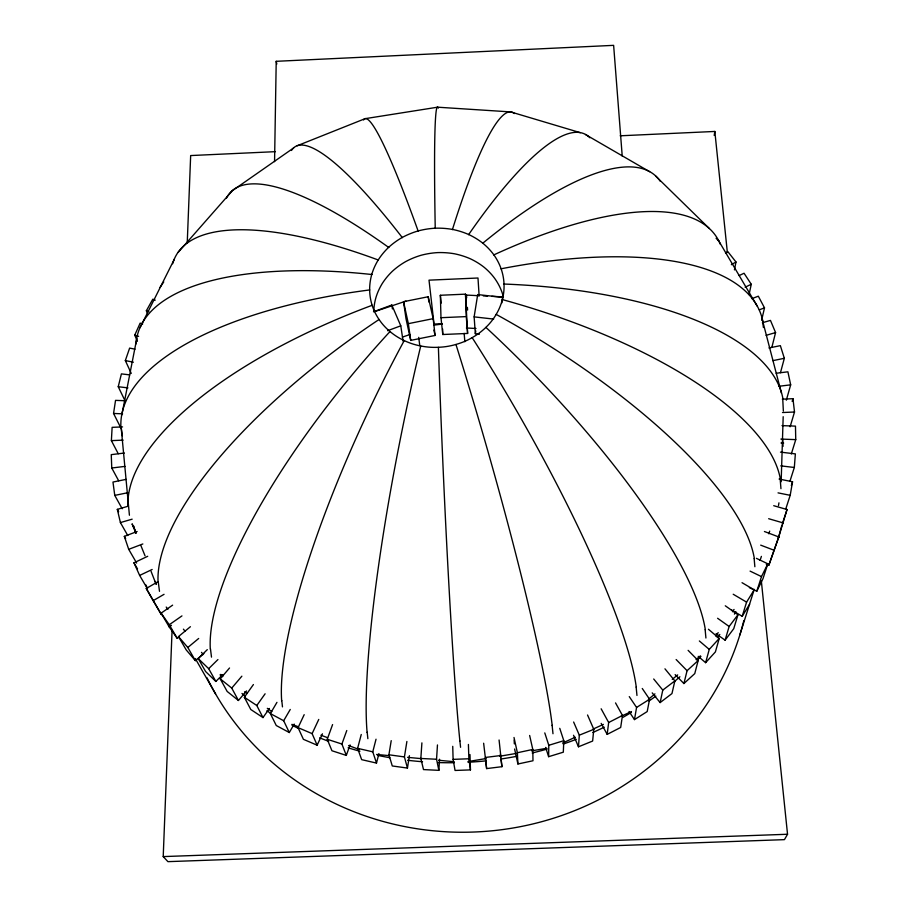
<?xml version="1.0" encoding="UTF-8"?>
<svg xmlns="http://www.w3.org/2000/svg" width="907" height="907" viewBox="0 0 907 907"><rect width="100%" height="100%" fill="white"/><g stroke="black" fill="none" stroke-linecap="round" stroke-linejoin="round"><path stroke-width="1.36" d="M559.755 728.321L563.803 740.69L563.315 752.186L548.633 756.687L548.792 745.293L544.778 732.901M274.56 161.65L276.216 61.313L613.631 45.35L622.225 156.072M781.165 481.742L783.183 416.71M783.353 411.052L782.741 399.046M761.313 580.741L787.537 834.259L784.442 839.644L167.931 861.65L163.215 856.593L172.069 630.456M187.227 243.189L190.663 155.562L275.433 151.662M118.25 453.738L111.38 440.632L112.128 427.344L122.558 426.914M421.902 742.878L420.837 758.467L423.501 769.578L438.863 770.349L436.55 759.25L437.469 744.953M438.863 770.349L439.566 759.227M587.543 714.999L593.79 729.319L592.634 741.042L578.485 746.79L579.312 735.18L573.632 722.017M789.872 481.458L794.328 467.479L795.36 453.885L780.485 452.128M465.756 303.267L466.436 295.081L479.111 295.705M615.536 702.914L622.463 715.453L620.683 727.459L607.18 734.375L608.665 722.516L601.148 708.798M120.96 428.149L113.556 413.467L115.54 400.372L125.427 400.747M501.809 302.949L502.671 297.36L477.706 294.571L474.134 316.872L475.336 333.719L479.44 334.184M714.217 135.438L714.829 131.447L620.173 135.801M475.336 333.719L475.778 330.964M391.223 740.645L388.91 754.783L392.278 765.962L407.447 768.07L409.408 755.667M407.447 768.07L404.42 756.926L406.892 741.472M642.258 688.481L649.571 699.252L647.201 711.564L634.481 719.591L636.567 707.437L629.265 696.621M785.859 508.702L790.19 495.324L792.548 481.764L779.079 479.043M734.443 269.889L735.985 261.987L727.833 251.636L725.521 252.974M121.821 414.93L136.821 338.413M652.212 692.869L660.126 702.596L662.779 690.102L674.876 680.885L664.956 668.822M749.046 294.628L751.268 284.276L744.057 273.245L739.16 275.569M674.876 680.885L671.962 693.56L660.126 702.596M761.653 320.103L764.51 307.858L758.32 296.204L751.858 298.652M675.148 674.593L683.901 683.561L687.075 670.692L698.163 660.534L688.118 650.353M124.905 400.509L118.239 386.722L121.402 373.888L129.701 374.874M771.88 347.268L775.576 332.586L770.462 320.398L762.379 322.733M361.247 734.5L357.619 748.366L361.655 759.658L376.496 763.07L378.922 753.604M376.496 763.07L372.777 751.835L376.031 739.205M698.163 660.534L694.762 673.595L683.901 683.561M780.473 372.675L784.34 358.299L780.36 345.646L768.943 347.982M698.231 656.351L705.612 662.688L709.251 649.412L719.24 638.426L708.446 629.254M781.868 525.334L778.251 538.531L787.027 509.53L773.716 505.698M786.335 400.168L790.677 384.84L787.9 371.813L776.165 373.253M719.24 638.426L715.396 651.906L705.612 662.688M792.174 401.416L792.967 398.706L782.322 399.148M716.065 633.732L725.09 640.183L729.137 626.488L737.958 614.776L725.283 605.785M790.122 426.778L794.509 412.016L792.967 398.706M737.958 614.776L733.74 628.698L725.09 640.183M791.301 454.01L795.745 439.634L795.473 426.131L782.015 425.621M731.484 609.946L742.198 616.295L746.586 602.135L754.182 589.822L742.039 582.691M739.795 635.093L754.25 589.369M749.363 587.623L756.801 591.228L761.495 576.603L767.81 563.803L756.427 558.349M791.335 485.517L792.548 481.764M767.81 563.803L763.002 578.643L756.801 591.228M766.279 564.245L768.841 565.22L778.773 536.955L764.431 531.513M782.299 524.019L787.027 509.53M778.773 536.955L768.841 565.22M760.089 560.367L761.392 556.388M768.83 533.792L769.703 531.128M131.254 373.401L125.336 360.578L129.633 348.095L135.007 349.172M332.586 724.58L327.246 739.284L331.939 750.747L346.304 755.406L350.068 744.896M346.304 755.406L341.916 744.035L346.78 730.532M137.422 341.315L134.735 335.193L140.131 323.153L142.716 323.901M304.185 714.671L298.074 727.641L303.392 739.318L317.144 745.191L322.45 733.808M317.144 745.191L312.121 733.627L318.765 719.432M140.052 327.665L174.371 259.164M147.388 313.244L146.356 310.75L152.784 299.219L155.256 300.149M276.952 702.347L270.354 713.582L276.261 725.521L289.299 732.539L294.197 724.092M289.299 732.539L283.676 720.736L290.251 709.455M742.198 616.295L749.636 604.198M160.051 287.383L163.759 281.907M715.804 636.102L718.185 632.621M732.459 611.76L734.046 609.447M253.416 684.547L244.346 697.268L250.785 709.501L262.985 717.584L269.413 708.48M262.985 717.584L256.794 705.499L265.105 693.798M229.528 667.994L220.231 678.855L227.158 691.44L238.439 700.487L246.534 690.941M238.439 700.487L231.739 688.084L241.863 676.18M178.248 252.271L232.385 190.674L293.619 147.966M207.295 649.639L198.225 658.561L205.594 671.509L215.843 681.44L222.737 674.604M215.843 681.44L208.678 668.674L217.929 659.559M190.413 626.703L178.475 636.589L186.218 649.922L195.379 660.647L203.871 653.55M648.46 699.286L654.945 693.866M672.257 679.411L677.665 674.899M696.054 659.548L700.374 655.931M195.379 660.647L187.817 647.496L198.678 638.471M172.625 605.15L161.117 613.143L169.19 626.907L177.194 638.301L179.45 636.714M177.194 638.301L169.28 624.742L181.956 615.898M169.19 626.907L171.434 625.331M636.567 707.437L649.571 699.252M157.104 582.192L146.265 588.473L161.401 614.629L153.192 600.638L164.054 594.323M731.348 264.685L735.985 261.987M608.665 722.516L622.463 715.453M147.376 588.654L139.644 575.423L133.975 562.805L147.716 556.286M139.644 575.423L152.161 569.471M745.123 287.202L751.268 284.276M562.544 743.06L575.299 737.221M593.167 729.058L603.382 724.387M621.238 716.213L631.453 711.553M579.312 735.18L593.79 729.319M297.201 145.744L365.09 118.67L437.593 107.196L510.709 111.912L580.367 132.694M137.138 531.502L124.327 536.354L128.703 549.325L142.83 543.962M759.329 309.82L764.51 307.858M387.629 330.704L400.781 325.817L391.813 305.024L373.491 311.804M402.425 337.075L410.191 334.456M375.283 311.384L405.973 301.113M548.792 745.293L563.803 740.69M127.785 535.549L120.404 522.579L117.32 509.36L127.74 506.344M120.404 522.579L132.161 519.167M766.109 335.329L775.576 332.586M532.794 749.443L532.987 760.758L517.92 763.989L517.387 752.742L532.794 749.443L529.643 735.475M126.107 479.372L112.967 482.048L114.758 495.392L122.196 508.748M114.758 495.392L127.932 492.694M772.877 360.646L784.34 358.299M410.724 340.386L435.088 335.454L433.161 318.652L428.229 296.736L403.558 301.702L406.007 318.708L410.724 340.386L408.343 323.663L403.558 301.702M408.343 323.663L433.161 318.652M468.046 761.574L485.993 758.547M499.791 756.223L516.344 753.422M531.525 750.86L546.706 748.298M501.038 755.497L485.381 757.447L486.628 768.592L501.934 766.687L499.077 739.999M124.384 453.035L111.255 454.645L111.765 468.012L118.67 480.767M111.765 468.012L124.939 466.391M778.909 386.28L790.677 384.84M440.36 295.263L465.506 294.151L467.615 333.447L442.775 334.513L440.983 317.699L440.36 295.263L441.187 303.153M440.983 317.699L466.266 316.6L467.615 333.447M442.287 323.697L434.034 324.06L429.011 280.161L477.989 278.007L479.134 295.886M111.38 440.632L123.159 440.133M782.503 412.526L794.509 412.016M453.103 759.363L468.862 758.774L470.461 769.896L455.053 770.462L453.103 759.363L452.74 746.336M163.215 856.593L787.537 834.259M113.556 413.467L122.581 413.819M780.893 439.067L795.745 439.634M781.018 442.979L783.659 443.081M483.329 295.909L487.558 296.113M491.787 296.328L503.045 296.884M466.425 327.994L475.994 328.481M420.837 758.467L436.55 759.25M376.62 754.454L389.296 755.644M407.606 757.356L421.687 758.671M438.591 760.259L454.078 761.71M474.134 316.872L493.657 319.083M118.239 386.722L127.944 387.879M780.757 465.858L794.328 467.479M388.91 754.783L404.42 756.926M125.336 360.578L133.408 362.21M778.036 492.864L790.19 495.324M357.619 748.366L372.777 751.835M134.735 335.193L138.624 336.327M768.66 518.713L783.342 522.965M327.246 739.284L341.916 744.035M291.907 724.364L298.494 726.824M320.908 735.203L327.495 737.663M348.583 745.543L359.127 749.488M146.356 310.75L148.827 311.691M760.69 545.141L773.762 550.13M298.074 727.641L312.121 733.627M750.089 571.115L761.495 576.603M270.354 713.582L283.676 720.736M585.491 134.531L649.639 171.706M733.207 594.244L746.586 602.135M244.346 697.268L256.794 705.499M717.596 618.268L729.137 626.488M220.684 674.411L222.963 676.066M244.561 691.78L246.84 693.436M267.304 708.333L271.851 711.644M220.231 678.855L231.739 688.084M699.354 640.966L709.251 649.412M198.225 658.561L208.678 668.674M655.568 175.969L709.376 228.587M676.134 659.525L687.075 670.692M716.088 238.246L718.786 241.126M178.475 636.589L187.817 647.496M653.698 678.992L662.779 690.102M166.208 607.066L167.931 609.277M183.418 629.152L185.141 631.351M201.501 652.337L203.225 654.537M161.117 613.143L169.28 624.742M629.039 711.496L634.481 719.591M717.993 239.595L757.164 306.078M133.975 562.805L137.535 568.904M128.703 549.325L136.651 563.054M195.288 658.539L215.594 693.946M124.327 536.354L125.654 538.679M146.265 588.473L153.192 600.638M117.32 509.36L118.67 511.752M601.171 723.367L607.18 734.375M134.179 528.441L132.082 523.838L135.71 532.794M145.857 584.89L147.524 588.609M573.53 735.26L578.485 746.79M140.891 545.583L145.041 555.81M134.633 529.359L136.175 533.259M155.222 581.421L156.253 584.029M151.05 571.297L156.061 584.199M545.64 747.413L548.633 756.687M761.597 316.917L781.426 393.082M433.875 330.046L435.088 335.454M514.008 737.482L517.387 752.742M514.609 749.023L517.92 763.989M276.216 61.313L276.816 64.046M129.418 515.244L121.107 426.88L122.32 435.768M159.507 591.33L158.283 582.203M211.501 657.133L210.469 648.89M391.813 305.024L392.425 308.936M400.781 325.817L403.082 341.111M762.844 322.609L763.388 327.495M780.224 479.554L780.95 488.669M418.694 337.359L419.794 345.635M754.136 558.508L754.862 566.728M500.358 754.25L500.709 757.016M501.061 759.783L501.934 766.687M705.158 629.707L705.918 638.018M282.474 706.882L281.782 700.51M483.635 743.23L486.628 768.592M636.147 687.053L636.963 695.442M367.868 738.661L367.176 732.244M428.229 296.736L428.852 301.997M552.125 725.305L552.987 733.729M460.575 747.289L459.883 740.849M714.829 131.447L727.369 252.565M464.157 333.391L464.849 341.701M466.436 295.081L466.652 297.802M467.388 307.337L467.604 310.069M514.144 740.044L514.337 743.899M465.506 294.151L466.266 316.6M469.985 754.579L470.461 769.896M468.409 744.454L468.862 758.774M442.616 328.98L442.775 334.513M120.892 426.88A331.282 132.513 -1.7 0 1 369.75 289.934M782.752 439.544A328.3 302.677 -6.2 0 1 783.036 446.391M778.954 502.829A328.3 302.677 -6.2 0 1 778.455 505.618M735.951 611.783A328.3 302.677 -6.2 0 1 734.409 614.13M719.807 634.435A328.3 302.677 -6.2 0 1 717.244 637.655M700.941 656.385A328.3 302.677 -6.2 0 1 697.098 660.387M679.899 676.769A328.3 302.677 -6.2 0 1 674.627 681.338M655.852 696.123A328.3 302.677 -6.2 0 1 648.981 701.009M631.295 712.46A328.3 302.677 -6.2 0 1 622.769 717.448M604.232 727.187A328.3 302.677 -6.2 0 1 592.804 732.505M576.24 739.341A328.3 302.677 -6.2 0 1 563.236 744.035M547.193 749.035A328.3 302.677 -6.2 0 1 532.194 752.98M517.307 756.2A328.3 302.677 -6.2 0 1 501.072 758.978M486.027 760.86A328.3 302.677 -6.2 0 1 468.057 762.254M454.226 762.719A328.3 302.677 -6.2 0 1 437.627 762.549M422.537 761.733A328.3 302.677 -6.2 0 1 407.583 760.27M389.84 757.696A328.3 302.677 -6.2 0 1 377.471 755.338M359.932 751.2A328.3 302.677 -6.2 0 1 348.084 747.844M328.674 741.325A328.3 302.677 -6.2 0 1 319.638 737.833M298.244 728.332A328.3 302.677 -6.2 0 1 292.031 725.226M270.354 713.038A328.3 302.677 -6.2 0 1 266.828 710.839M245.241 695.952A328.3 302.677 -6.2 0 1 241.976 693.458M222.068 676.69A328.3 302.677 -6.2 0 1 220.072 674.842M135.528 533.055A328.3 302.677 -6.2 0 1 133.919 526.253M127.966 506.276A331.35 130.461 -18 0 1 372.176 305.285M158.079 582.305A331.588 119.588 -34 0 1 379.058 319.491M210.299 649.038A331.917 100.586 -49.5 0 1 389.976 331.577M281.658 700.703A332.257 74.691 -64.3 0 1 404.182 340.647M367.108 732.459A332.518 43.615 -78.5 0 1 420.712 346.055M459.883 741.064A332.631 9.501 87.6 0 1 438.398 347.381M455.972 344.535A332.574 25.283 73.8 0 1 552.204 725.521M472.207 337.71A332.359 58.297 59.8 0 1 636.283 687.234M485.937 327.416A332.041 87.265 45.4 0 1 705.34 629.843M496.208 314.4A331.69 110.201 30.3 0 1 754.352 558.587M502.342 299.593A331.418 125.62 14.5 0 1 780.451 479.588M503.963 284.038A331.282 132.513 -1.7 0 1 782.968 399.012M501.004 268.812A331.338 130.449 -18 0 1 763.048 322.541M493.725 254.935A331.565 119.577 -34 0 1 720.362 244.346M482.649 243.314A331.883 100.575 -49.5 0 1 660.353 181.366M468.568 234.698A332.211 74.669 -64.3 0 1 589.856 137.762M452.4 229.641A332.472 43.604 -78.5 0 1 514.36 113.556M435.235 228.439A332.586 9.501 87.6 0 1 438.308 108.148M363.582 119.973A332.529 25.283 73.8 0 1 418.184 231.172M291.487 150.483A332.313 58.286 59.8 0 1 402.345 237.657M226.523 198.066A331.996 87.242 45.4 0 1 388.786 247.498M172.659 263.767A331.667 110.189 30.3 0 1 378.389 260.048M136.027 343.946A331.395 125.608 14.5 0 1 371.881 274.515M503.408 296.963A64.748 55.962 17.7 0 0 502.025 292.337A64.737 54.397 14.7 0 0 494.905 278.687A64.726 52.98 11.1 0 0 484.089 267.248A64.726 51.778 6.9 0 0 470.314 258.778A64.714 50.894 2.3 0 0 454.509 253.79A64.714 50.384 -2.4 0 0 437.73 252.6A64.714 50.27 -7.2 0 0 421.052 255.275A64.714 50.565 -12 0 0 405.588 261.647A64.714 51.257 -16.7 0 0 392.334 271.306A64.726 52.3 -21.1 0 0 382.176 283.642A64.726 53.604 -25 0 0 375.838 297.87A64.737 55.1 -28.4 0 0 373.82 310.194M433.739 325.148A248.053 234.63 -6.4 0 1 442.015 324.162M743.831 620.592A285.41 270.105 -6.4 0 1 494.61 830.54A285.41 270.105 -6.4 0 1 206.977 677.744M371.791 274.322A66.619 56.767 -25.6 0 0 369.648 289.764A66.619 58.229 -27.6 0 0 372.085 305.126A66.63 59.658 -28.4 0 0 378.979 319.355A66.63 60.973 -27.8 0 0 389.897 331.452A66.642 62.084 -25.1 0 0 404.125 340.533A66.642 62.9 -20.1 0 0 420.667 345.952A66.642 63.377 -12.7 0 0 438.376 347.279A66.642 63.479 -4 0 0 455.983 344.433A66.642 63.207 4.2 0 0 472.23 337.597A66.642 62.56 10.5 0 0 485.971 327.291A66.642 61.597 14.4 0 0 496.254 314.264A66.642 60.395 16.1 0 0 502.399 299.435A66.63 59.012 16 0 0 504.02 283.857A66.619 57.549 14.6 0 0 501.061 268.619A66.619 56.121 12.2 0 0 493.771 254.72A66.608 54.805 9.1 0 0 482.683 243.087A66.596 53.706 5.4 0 0 468.579 234.471A66.596 52.889 1.4 0 0 452.4 229.403A66.596 52.413 -2.8 0 0 435.213 228.201A66.585 52.311 -7.1 0 0 418.138 230.934A66.596 52.595 -11.4 0 0 402.289 237.43A66.596 53.23 -15.5 0 0 388.706 247.271A66.596 54.182 -19.3 0 0 378.298 259.844A66.608 55.395 -22.8 0 0 371.791 274.322"/></g></svg>
